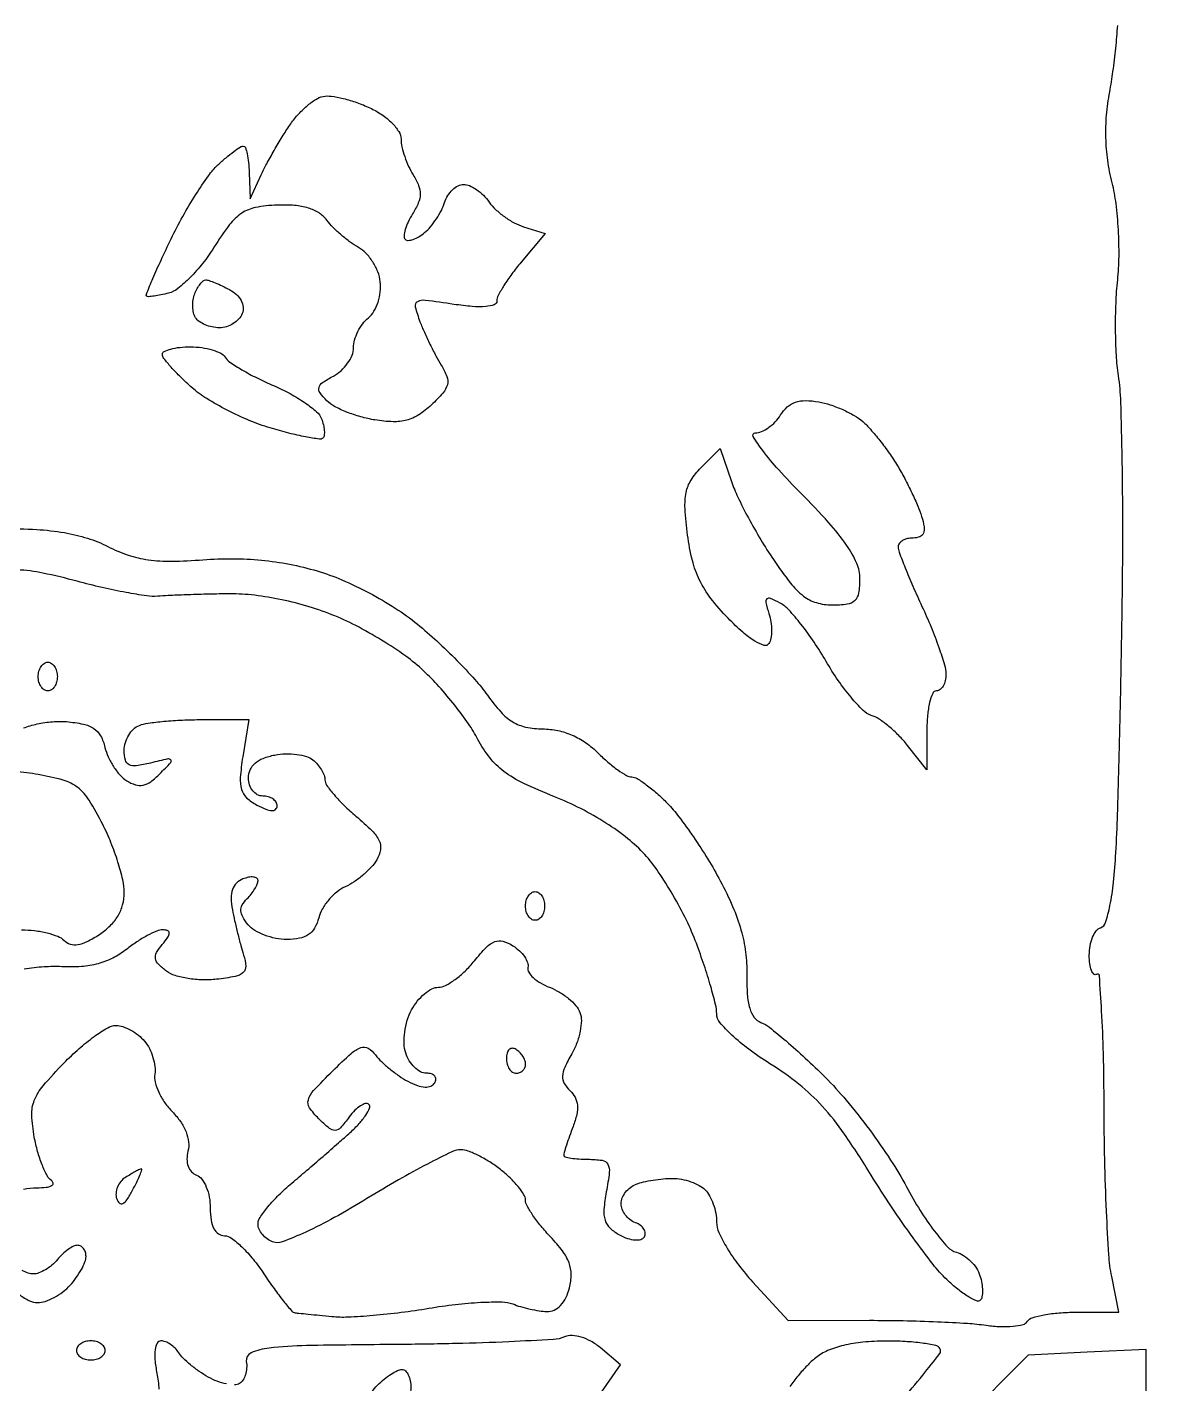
# Model space of a CAD drawing. Extents: x 0 to 102, y 0 to 135.
# Drawn here: x 10.05 to 20.01, y 37.44 to 49.44 of the extents above; entities that cross this region are included whole.
import ezdxf

# ---------------------------------------------------------------- set-up
doc = ezdxf.new("R2010")
doc.units = 0
doc.header["$MEASUREMENT"] = 0

msp = doc.modelspace()

# ---------------------------------------------------------------- linework, layer by layer
for points in [[(2.6649, 37.432419, 0.009606), (2.552746, 37.532389, 0.007175), (2.425466, 37.638397, 0.007258), (2.302619, 37.734846, 0.016374), (2.206205, 37.803435, 0.049203), (2.104909, 37.85711, 0.024388), (1.967656, 37.905688, 0.023939), (1.819167, 37.942583, 0.032213), (1.68185, 37.960712, 0.03246), (1.539352, 37.960992, 0.044084), (1.412248, 37.941647, 0.050766), (1.307182, 37.904411, 0.08605), (1.231095, 37.850809, 0.00284), (1.18027, 37.799404, 0.004186), (1.136282, 37.753644, 0.001989), (1.099388, 37.714305, 0.077629), (1.092698, 37.704407, 0.107126), (1.089696, 37.691352, 0.000005), (1.071462, 36.23994, 0.000218)], [(10.022171, 39.158218, -0.051362), (10.140452, 39.171095, 0.025397), (10.220995, 39.175658, 0.087272), (10.271113, 39.19015, 0.301579), (10.28338, 39.211115, 0.236239), (10.269953, 39.234545, -0.125435), (10.230016, 39.278744, -0.026847), (10.18641, 39.37344, -0.026469), (10.146561, 39.491734, -0.022525), (10.116916, 39.620098, -0.034824), (10.094976, 39.814644, -0.106365), (10.117231, 39.944872, -0.081962), (10.19483, 40.072946, -0.015478), (10.379663, 40.275673, -0.01965), (10.51313, 40.402855, -0.024103), (10.64769, 40.510295, -0.02363), (10.766944, 40.588146, -0.133421), (10.839591, 40.607925, -0.082148), (10.900758, 40.597841, -0.044089), (10.970941, 40.566883, -0.042365), (11.03879, 40.521628, -0.051336), (11.093386, 40.468103, -0.055661), (11.135927, 40.403387, -0.042428), (11.167837, 40.324753, -0.043464), (11.185193, 40.244827, -0.073827), (11.183798, 40.176551, 0.105674), (11.186839, 40.105448, 0.04609), (11.218988, 40.016108, 0.04285), (11.272109, 39.924013, 0.044169), (11.339674, 39.843326, -0.044888), (11.411682, 39.757082, -0.057192), (11.460569, 39.665804, -0.06473), (11.483248, 39.576301, -0.093941), (11.477689, 39.495203, 0.063977), (11.468646, 39.424945, 0.086865), (11.479638, 39.362073, 0.099888), (11.509372, 39.313081, 0.115455), (11.554467, 39.282474, -0.144374), (11.600606, 39.247167, -0.059736), (11.639452, 39.177967, -0.052325), (11.665891, 39.088601, -0.045804), (11.6748, 38.991549, 0.036053), (11.682471, 38.885302, 0.082765), (11.706812, 38.809131, 0.12348), (11.746799, 38.763556, 0.15239), (11.8005, 38.7468, -0.162388), (11.86302, 38.725945, -0.031293), (11.955058, 38.647395, -0.030363), (12.055187, 38.537961, -0.023934), (12.150142, 38.4084, 0.009319), (12.239737, 38.278346, 0.013707), (12.323637, 38.167819, 0.008953), (12.396832, 38.079962, 0.191076), (12.426292, 38.064599, 0.000924), (12.459691, 38.061207, 0.000083), (12.543258, 38.052888, 0.000108), (12.642927, 38.043006, 0.000085), (12.75116, 38.032316, 0.035482), (12.894532, 38.028395, 0.010219), (13.116022, 38.042596, 0.010225), (13.365801, 38.068898, 0.010722), (13.61036, 38.105062, -0.013327), (13.846361, 38.138705, -0.015878), (14.070429, 38.157389, -0.014737), (14.258714, 38.161526, -0.092125), (14.3529, 38.143292, 0.023463), (14.423295, 38.119333, 0.015508), (14.506091, 38.098182, 0.01562), (14.588032, 38.082604, 0.029019), (14.655338, 38.075946, 0.120713), (14.719053, 38.088841, 0.09279), (14.776813, 38.130513, 0.077004), (14.823906, 38.198319, 0.051905), (14.856241, 38.287006, 0.062925), (14.870367, 38.403937, 0.088211), (14.851428, 38.507177, 0.072191), (14.793982, 38.61195, 0.02959), (14.688653, 38.735785, -0.018826), (14.603638, 38.831486, -0.022955), (14.531828, 38.927375, -0.022326), (14.479728, 39.011926, -0.127585), (14.4666, 39.062539, 0.14304), (14.452655, 39.110285, 0.030325), (14.40112, 39.181125, 0.029427), (14.329025, 39.258763, 0.024264), (14.243691, 39.33286, 0.024772), (14.149086, 39.399969, 0.025501), (14.049196, 39.456694, 0.026295), (13.957964, 39.49666, 0.090322), (13.894601, 39.5082, 0.113288), (13.814864, 39.489899, 0.007125), (13.598091, 39.381016, 0.010206), (13.342035, 39.241085, 0.007388), (13.062396, 39.075233, -0.011418), (12.77336, 38.906941, -0.018545), (12.51972, 38.778946, -0.015843), (12.313016, 38.691899, -0.185408), (12.227086, 38.691878, -0.067969), (12.177658, 38.719018, -0.062699), (12.135778, 38.759071, -0.066677), (12.107417, 38.8054, -0.104414), (12.0978, 38.850952, -0.149647), (12.11536, 38.908309, -0.024396), (12.185926, 39.002503, -0.025022), (12.282934, 39.108367, -0.019724), (12.397802, 39.213157, 0.002114), (12.52849, 39.324206, 0.001527), (12.673297, 39.449078, 0.001542), (12.810197, 39.568606, 0.003354), (12.914375, 39.661377, 0.023856), (12.99361, 39.740069, 0.038765), (13.05201, 39.814751, 0.046367), (13.085152, 39.876368, 0.305565), (13.078799, 39.909001, 0.265489), (13.049904, 39.916886, 0.079502), (13.006469, 39.897942, 0.056466), (12.955888, 39.856807, 0.034335), (12.905796, 39.798124, -0.021843), (12.827953, 39.702179, -0.200894), (12.780673, 39.679398, -0.190545), (12.729841, 39.696474, -0.019393), (12.634045, 39.783847, -0.049638), (12.554102, 39.880045, -0.224755), (12.543347, 39.950243, -0.115917), (12.590097, 40.031714, -0.009744), (12.760339, 40.206847, -0.011102), (12.922807, 40.360607, -0.095598), (13.007823, 40.412153, -0.226651), (13.072518, 40.406227, -0.097242), (13.138715, 40.346869, 0.040188), (13.190693, 40.288349, 0.020379), (13.264584, 40.22309, 0.020104), (13.346796, 40.161561, 0.028231), (13.425116, 40.11399, 0.033142), (13.508721, 40.076339, 0.074836), (13.576514, 40.062069, 0.111719), (13.627767, 40.070573, 0.158886), (13.662759, 40.100171, 0.130443), (13.672523, 40.132403, 0.189853), (13.662716, 40.160082, 0.144857), (13.633424, 40.178747, 0.07002), (13.588994, 40.185, -0.124751), (13.536503, 40.198304, -0.069723), (13.483156, 40.237664, -0.062563), (13.437063, 40.295729, -0.059736), (13.4059, 40.364281, -0.070462), (13.391892, 40.447564, -0.039733), (13.397379, 40.550065, -0.038761), (13.419722, 40.654696, -0.050927), (13.456795, 40.744981, -0.046276), (13.507706, 40.822034, -0.048252), (13.571283, 40.887233, -0.05322), (13.637367, 40.931983, -0.122835), (13.695168, 40.9464, 0.121966), (13.758072, 40.961976, 0.0364), (13.842565, 41.014741, 0.034122), (13.932072, 41.090013, 0.031042), (14.013582, 41.17905, -0.02164), (14.120261, 41.300069, -0.107717), (14.195077, 41.350207, -0.165535), (14.266877, 41.353635, -0.071759), (14.35516, 41.313823, -0.046762), (14.412363, 41.269392, -0.053872), (14.457344, 41.216987, -0.061862), (14.484366, 41.164843, -0.146369), (14.487131, 41.121614, 0.199345), (14.494204, 41.079584, 0.067727), (14.534703, 41.031061, 0.054612), (14.599218, 40.983929, 0.039645), (14.679648, 40.945811, -0.043997), (14.765681, 40.904119, -0.038782), (14.847043, 40.846437, -0.040782), (14.912355, 40.782371, -0.086995), (14.948587, 40.721922, -0.099115), (14.960578, 40.651568, -0.042107), (14.949754, 40.556121, -0.039495), (14.920531, 40.452959, -0.041533), (14.875815, 40.357484, 0.022256), (14.813452, 40.23667, 0.095232), (14.794099, 40.158307, 0.143103), (14.808926, 40.095561, 0.075924), (14.858816, 40.032314, -0.082843), (14.905166, 39.971863, -0.100426), (14.925462, 39.903509, -0.079114), (14.919664, 39.820149, -0.034008), (14.887119, 39.713175, 0.005236), (14.855665, 39.627762, 0.007068), (14.829122, 39.549824, 0.004988), (14.808529, 39.484212, 0.073672), (14.805, 39.460393, 0.338125), (14.816008, 39.445976, 0.02434), (14.868254, 39.434408, 0.026248), (14.937786, 39.426253, 0.016067), (15.020333, 39.4236, -0.037155), (15.143823, 39.414411, -0.232378), (15.194425, 39.379404, -0.159029), (15.20836, 39.308298, -0.01589), (15.181485, 39.134784, 0.025299), (15.160512, 38.980214, 0.096423), (15.170952, 38.883909, 0.130808), (15.214409, 38.814651, 0.064813), (15.299417, 38.753855, 0.041068), (15.370358, 38.723081, 0.063493), (15.435744, 38.709799, 0.083963), (15.487506, 38.714676, 0.191216), (15.51848, 38.737706, 0.160202), (15.526349, 38.770449, 0.122191), (15.514503, 38.805606, 0.095126), (15.483866, 38.837978, 0.064298), (15.439014, 38.86218, -0.076025), (15.390688, 38.889732, -0.064761), (15.349734, 38.931838, -0.066819), (15.322036, 38.981501, -0.094104), (15.3126, 39.031194, -0.098964), (15.322575, 39.081098, -0.066857), (15.351909, 39.131384, -0.063846), (15.395261, 39.174414, -0.072062), (15.446419, 39.203049, -0.035107), (15.511031, 39.222768, -0.016912), (15.596054, 39.239316, -0.016678), (15.686262, 39.250655, -0.022927), (15.767899, 39.2544, -0.047035), (15.847199, 39.246924, -0.037422), (15.930256, 39.224578, -0.038648), (16.004663, 39.191807, -0.073447), (16.05708, 39.15288, -0.072307), (16.096002, 39.100717, -0.038751), (16.128779, 39.027164, -0.037603), (16.151126, 38.945327, -0.047888), (16.1586, 38.867472, 0.10829), (16.179019, 38.774301, 0.027547), (16.251792, 38.636727, 0.026772), (16.35442, 38.485151, 0.024288), (16.47585, 38.340182), (16.7931, 37.99678), (17.5122, 37.998065, -0.005618), (17.810602, 37.995245, -0.005415), (18.112549, 37.985726, -0.005364), (18.378337, 37.971606, -0.019618), (18.546141, 37.954255, 0.02543), (18.670337, 37.94287, 0.034305), (18.783097, 37.94603, 0.036607), (18.871822, 37.96124, 0.196019), (18.910683, 37.98958, -0.184315), (18.951656, 38.020902, -0.02574), (19.057276, 38.046377, -0.026603), (19.190943, 38.064126, -0.019707), (19.339926, 38.07), (19.719467, 38.07), (19.656343, 38.38725, -0.033108), (19.631483, 38.57709, -0.004908), (19.61054, 38.96306, -0.005511), (19.595279, 39.420233, -0.004718), (19.58906, 39.901956, 0.004984), (19.582923, 40.358458, 0.008724), (19.567484, 40.736144, 0.003568), (19.547105, 41.047103, 0.563177), (19.52145, 41.060213, -0.340188), (19.497399, 41.062685, -0.114449), (19.476638, 41.094053, -0.060359), (19.462492, 41.152831, -0.02891), (19.458, 41.230457, -0.044822), (19.46542, 41.313063, -0.053178), (19.487468, 41.388199, -0.061626), (19.519852, 41.445451, -0.153993), (19.558315, 41.473338, 0.242285), (19.602387, 41.51846, 0.024309), (19.640769, 41.669014, 0.024147), (19.672484, 41.875054, 0.012331), (19.69335, 42.136038, 0.005985), (19.708186, 42.479669, 0.001421), (19.724427, 43.052628, 0.001461), (19.739296, 43.711156, 0.001442), (19.75039, 44.3727, 0.003508), (19.75481, 45.016049, 0.004244), (19.749599, 45.619757, 0.003614), (19.737234, 46.127513, 0.028858), (19.716352, 46.3608, -0.023029), (19.698217, 46.539878, -0.011681), (19.691078, 46.766351, -0.011578), (19.694598, 47.000877, -0.016939), (19.709457, 47.2068, 0.024475), (19.721258, 47.413718, 0.016276), (19.71543, 47.651333, 0.016402), (19.694632, 47.882134, 0.030552), (19.66033, 48.066704, -0.026528), (19.621636, 48.265969, -0.027893), (19.605091, 48.464892, -0.027707), (19.610752, 48.665651, -0.025452), (19.638455, 48.870404, 0.01238), (19.667831, 49.051718, 0.008483), (19.69256, 49.258733, 0.008556), (19.709594, 49.459081, 0.017122)], [(9.8352, 45.0072, -0.014958), (10.137903, 44.998142, -0.027419), (10.383002, 44.969917, -0.033033), (10.588074, 44.920706, -0.042505), (10.767558, 44.847657, 0.037005), (10.948424, 44.77172, 0.04623), (11.125614, 44.73002, 0.038186), (11.332591, 44.717088, 0.016233), (11.610296, 44.729981, -0.021014), (11.873182, 44.73967, -0.023033), (12.127973, 44.726603, -0.023413), (12.376596, 44.690523, -0.02334), (12.621019, 44.631329, -0.030436), (12.84086, 44.552292, -0.020554), (13.081209, 44.437054, -0.020437), (13.313547, 44.301218, -0.028188), (13.509319, 44.159589, -0.015571), (13.680784, 44.011078, -0.011903), (13.85916, 43.838552, -0.01207), (14.018582, 43.668833, -0.027622), (14.1282, 43.531813, 0.028153), (14.247691, 43.382778, 0.07294), (14.353367, 43.295013, 0.085298), (14.469343, 43.249058, 0.049723), (14.618495, 43.232929, -0.050249), (14.752271, 43.218321, -0.050562), (14.880152, 43.177327, -0.049438), (14.999707, 43.110445, -0.044167), (15.108791, 43.0191, 0.018992), (15.196164, 42.938124, 0.023358), (15.283796, 42.869728, 0.022711), (15.361169, 42.820068, 0.132058), (15.407553, 42.8076, -0.139127), (15.454489, 42.794282, -0.021313), (15.535685, 42.739259, -0.022436), (15.628132, 42.664031, -0.017778), (15.721207, 42.57495, -0.030738), (15.82499, 42.454282, -0.012288), (15.952459, 42.277335, -0.012106), (16.080938, 42.079291, -0.014943), (16.190535, 41.888494, -0.021398), (16.300152, 41.660826, -0.032296), (16.373811, 41.453494, -0.035885), (16.414805, 41.256387, -0.038365), (16.425947, 41.059833, 0.020259), (16.429568, 40.882708, 0.056311), (16.451021, 40.760276, 0.087726), (16.490962, 40.679854, 0.143069), (16.551135, 40.634052, -0.075808), (16.625797, 40.591528, -0.009114), (16.77274, 40.470918, -0.010679), (16.942768, 40.319712, -0.008596), (17.119174, 40.150217, -0.02338), (17.306636, 39.9455, -0.014024), (17.510524, 39.68636, -0.01403), (17.699305, 39.416557, -0.023659), (17.84012, 39.179043, 0.017964), (17.960885, 38.969956, 0.022907), (18.087584, 38.786932, 0.021744), (18.204533, 38.646607, 0.145194), (18.281468, 38.600055, -0.079003), (18.344959, 38.572199, -0.052779), (18.406969, 38.522402, -0.051961), (18.458283, 38.459581, -0.068546), (18.490023, 38.39289, -0.033939), (18.506492, 38.325439, -0.040722), (18.512377, 38.260387, -0.045218), (18.507967, 38.206425, -0.154584), (18.491942, 38.175542, -0.31071), (18.458005, 38.169265, -0.034012), (18.384111, 38.208453, -0.032103), (18.293809, 38.272892, -0.020004), (18.196344, 38.359064, -0.035769), (18.074736, 38.493509, -0.009225), (17.898704, 38.727318, -0.009341), (17.707356, 39.00214, -0.009385), (17.526711, 39.283496, 0.013222), (17.289346, 39.64703, 0.033194), (17.092539, 39.894809, 0.039816), (16.887687, 40.08703, 0.028237), (16.630622, 40.2696, -0.018948), (16.443859, 40.397091, -0.028758), (16.292824, 40.522859, -0.030433), (16.186626, 40.635024, -0.175318), (16.159037, 40.710576, 0.059911), (16.148736, 40.794107, 0.009519), (16.106024, 40.953761, 0.010432), (16.047905, 41.140775, 0.008962), (15.97918, 41.334995, 0.02481), (15.89023, 41.540984, 0.017425), (15.770884, 41.763612, 0.017633), (15.641358, 41.969203, 0.034823), (15.522038, 42.120718, 0.040475), (15.372543, 42.260881, 0.025753), (15.178418, 42.399701, 0.024386), (14.956495, 42.526923, 0.024162), (14.722567, 42.632362, -0.017238), (14.449951, 42.750726, -0.049718), (14.27383, 42.857124, -0.064564), (14.148971, 42.978621, -0.04838), (14.044778, 43.139962, 0.032631), (13.962009, 43.277429, 0.015679), (13.839276, 43.442769, 0.015473), (13.699956, 43.607889, 0.021353), (13.564319, 43.746516, 0.033466), (13.405138, 43.877011, 0.017685), (13.192043, 44.017974, 0.017521), (12.962849, 44.147387, 0.025827), (12.752565, 44.24315, 0.022963), (12.519973, 44.322761, 0.021791), (12.276985, 44.382297, 0.022503), (12.039077, 44.41867, 0.030503), (11.821965, 44.428604, 0.002412), (11.639852, 44.424946, 0.002469), (11.459207, 44.419553, 0.002392), (11.302444, 44.413347, 0.010354), (11.2095, 44.407292, -0.057411), (11.112257, 44.410105, -0.009932), (10.930319, 44.440118, -0.010688), (10.717225, 44.484363, -0.009383), (10.496698, 44.539469, 0.014905), (10.192345, 44.611959, 0.037968), (9.967413, 44.640934, 0.041531)], [(10.02022, 43.241283, -0.033805), (10.142983, 43.276845, -0.032808), (10.27704, 43.296939, -0.041358), (10.402459, 43.297004, -0.031198), (10.551354, 43.275334, -0.095931), (10.644811, 43.236021, -0.121687), (10.704216, 43.170852, -0.066938), (10.742783, 43.069407, 0.049484), (10.771618, 42.98481, 0.037602), (10.818834, 42.898907, 0.038539), (10.876049, 42.824386, 0.069169), (10.934887, 42.774741, 0.063767), (11.013108, 42.738355, 0.128836), (11.0805, 42.734864, 0.109332), (11.148249, 42.765305, 0.038453), (11.229063, 42.835751, 0.006439), (11.324702, 42.935557, 0.384592), (11.325092, 42.958595, 0.275601), (11.299327, 42.967006, 0.004529), (11.14605, 42.930896, -0.023275), (11.01988, 42.906122, -0.150366), (10.956486, 42.915778, -0.225644), (10.923533, 42.956754, -0.058426), (10.9134, 43.043177, -0.072532), (10.923399, 43.111744, -0.063964), (10.952709, 43.177844, -0.066863), (10.996052, 43.23159, -0.098368), (11.047219, 43.263849, -0.056786), (11.124319, 43.283779, -0.011641), (11.264246, 43.300116, -0.012115), (11.428628, 43.311429, -0.011123), (11.598119, 43.3152), (12.0152, 43.3152), (11.962378, 42.984872, 0.020004), (11.940679, 42.802711, 0.09174), (11.951726, 42.697286, 0.134571), (11.997229, 42.623879, 0.064328), (12.088278, 42.558896, 0.024976), (12.16709, 42.521653, 0.086811), (12.221889, 42.509495, 0.19703), (12.253667, 42.520877, 0.212562), (12.267, 42.550823, 0.143424), (12.257219, 42.58422, 0.099557), (12.229723, 42.612674, 0.084069), (12.188607, 42.631847, 0.067246), (12.1401, 42.6384, -0.124759), (12.091703, 42.650667, -0.100781), (12.050477, 42.685205, -0.090401), (12.022771, 42.736869, -0.078141), (12.0132, 42.797738, -0.103686), (12.028362, 42.870065, -0.109851), (12.07116, 42.928506, -0.087798), (12.143537, 42.972358, -0.045011), (12.24585, 43.001737, -0.040199), (12.342683, 43.012364, -0.038707), (12.441223, 43.007589, -0.041294), (12.527284, 42.989395, -0.100366), (12.58425, 42.958941, -0.044719), (12.624712, 42.918882, -0.04045), (12.658936, 42.870962, -0.0428), (12.682464, 42.822722, -0.092318), (12.69, 42.782252, 0.156691), (12.705344, 42.734492, 0.021428), (12.770767, 42.650985, 0.02292), (12.85966, 42.556182, 0.017535), (12.96495, 42.460687, -0.017884), (13.107809, 42.330936, -0.088965), (13.170563, 42.243074, -0.154143), (13.181463, 42.163938, -0.091683), (13.14838, 42.073826, -0.052198), (13.099836, 42.008491, -0.029501), (13.028825, 41.939841, -0.029148), (12.948185, 41.878381, -0.04203), (12.8699, 41.8347, 0.064329), (12.794813, 41.78831, 0.045504), (12.723777, 41.719036, 0.045825), (12.66707, 41.638831, 0.069388), (12.634999, 41.55975, -0.067079), (12.599264, 41.470458, -0.116207), (12.545296, 41.412063, -0.10328), (12.466073, 41.379723, -0.045467), (12.352788, 41.3694, -0.049249), (12.255147, 41.379041, -0.0418), (12.155523, 41.40773, -0.043737), (12.068613, 41.449859, -0.085027), (12.010224, 41.499885, -0.042065), (11.962623, 41.56819, -0.120388), (11.946468, 41.623341, -0.141388), (11.958688, 41.674246, -0.067324), (11.999865, 41.728305, 0.03002), (12.037345, 41.770578, 0.031065), (12.069032, 41.816573, 0.03269), (12.091214, 41.859624, 0.102967), (12.0978, 41.891265, 0.250467), (12.086851, 41.91175, 0.123258), (12.058222, 41.922001, 0.075657), (12.014716, 41.919717, 0.040752), (11.963068, 41.904588, 0.104027), (11.905874, 41.867628, 0.116084), (11.87113, 41.812042, 0.08902), (11.859428, 41.734584, 0.040392), (11.870558, 41.632293, 0.008186), (11.8909, 41.5347, 0.005455), (11.91725, 41.423551, 0.005492), (11.945179, 41.316261, 0.010706), (11.970217, 41.231449, -0.059892), (11.989097, 41.132653, -0.231216), (11.966284, 41.076397, -0.136804), (11.896482, 41.041885, -0.01776), (11.730573, 41.016516, -0.03637), (11.60614, 41.011099, -0.032933), (11.477961, 41.023318, -0.034507), (11.36454, 41.049859, -0.083321), (11.287794, 41.088373, -0.037642), (11.216064, 41.149606, -0.158447), (11.190524, 41.199312, -0.170015), (11.199988, 41.252393, -0.044899), (11.249605, 41.324456, 0.019015), (11.299948, 41.390037, 0.146036), (11.312255, 41.426362, 0.333244), (11.297969, 41.446945, 0.080358), (11.254353, 41.454, 0.100062), (11.200812, 41.443177, 0.023168), (11.11743, 41.403386, 0.023015), (11.023942, 41.347651, 0.020727), (10.93254, 41.281697, -0.0488), (10.812105, 41.204672, -0.052218), (10.681676, 41.154514, -0.047663), (10.533619, 41.129474, -0.03101), (10.360045, 41.127689, 0.030727), (10.203788, 41.126171, 0.020594), (10.026161, 41.106133, 0.020772)], [(10.003979, 41.454, -0.029536), (10.119246, 41.447185, -0.030795), (10.231282, 41.426835, -0.032376), (10.325204, 41.397165, -0.104046), (10.379836, 41.361524, 0.121481), (10.435679, 41.327775, 0.117171), (10.501602, 41.323247, 0.077028), (10.584298, 41.350511, 0.026962), (10.692856, 41.413554, 0.048411), (10.789074, 41.490851, 0.065221), (10.858109, 41.578527, 0.069351), (10.89933, 41.676496, 0.065039), (10.9134, 41.784204, 0.056811), (10.900573, 41.896732, 0.019679), (10.857485, 42.054661, 0.019258), (10.795914, 42.226413, 0.021214), (10.72305, 42.387344, 0.022383), (10.602435, 42.601801, 0.089101), (10.501633, 42.713353, 0.095229), (10.371831, 42.77902, 0.027606), (10.152, 42.828935, 0.016959), (9.946628, 42.856654, 0.067431)], [(9.988153, 38.222941, 0.042061), (10.075338, 38.170747, 0.114334), (10.145028, 38.1546, 0.081605), (10.212577, 38.165699, 0.041132), (10.292057, 38.200046, 0.039423), (10.370344, 38.250109, 0.046906), (10.434988, 38.309311, 0.028703), (10.488573, 38.375823, 0.029174), (10.533871, 38.447684, 0.030498), (10.565605, 38.514544, 0.095833), (10.575, 38.563111, 0.073298), (10.569419, 38.600974, 0.087812), (10.553192, 38.633093, 0.100558), (10.52907, 38.654564, 0.132491), (10.500759, 38.6622, 0.117955), (10.465067, 38.653661, 0.036411), (10.417389, 38.624923, 0.034151), (10.366978, 38.583865, 0.031583), (10.3212, 38.5353, -0.044245), (10.273055, 38.486745, -0.040219), (10.215628, 38.445677, -0.042584), (10.157941, 38.417433, -0.092812), (10.1097, 38.4084, -0.081313), (10.062844, 38.416071, -0.04518), (10.009725, 38.439464, -0.043551)], [(15.065137, 37.255272), (15.307384, 37.6047), (15.126849, 37.756451, 0.047091), (15.045789, 37.81249, 0.054511), (14.95945, 37.849182, 0.061546), (14.878134, 37.86314, 0.112475), (14.812207, 37.851352, -0.086151), (14.713451, 37.828325, -0.003022), (14.319874, 37.808175, -0.005538), (13.852859, 37.792276, -0.003837), (13.3245, 37.784201, 0.002421), (12.528493, 37.774288, 0.024119), (12.195716, 37.752452, 0.073717), (12.036733, 37.710002, 0.344301), (11.994294, 37.632229, -0.058314), (11.997031, 37.574217, -0.058013), (11.986316, 37.517033, -0.063511), (11.964483, 37.469174, -0.116114), (11.934285, 37.439013, -0.144429), (11.888916, 37.426618, -0.045751)], [(11.818456, 37.434515, -0.041323), (11.737403, 37.458319, -0.035667), (11.657091, 37.496084, -0.023322), (11.577938, 37.545433, -0.020665), (11.500353, 37.603858, -0.021181), (11.434885, 37.662344, -0.057607), (11.395646, 37.71045, 0.05418), (11.363108, 37.750902, 0.048477), (11.321484, 37.785136, 0.05142), (11.277506, 37.808517, 0.096775), (11.238181, 37.8162, 0.274668), (11.20453, 37.796206, 0.093956), (11.186449, 37.739993, 0.054926), (11.185178, 37.649852, 0.022455), (11.202358, 37.528416, -0.030853), (11.21964, 37.389488, -0.060075)], [(17.792218, 37.288706, 0.012717), (17.982863, 37.512492, 0.006481), (18.13321, 37.703356, 0.311479), (18.135542, 37.749654, 0.20698), (18.098177, 37.775715, 0.01675), (17.977493, 37.7961, 0.020366), (17.82649, 37.8102, 0.014168), (17.655257, 37.814319, 0.022646), (17.453824, 37.804326, 0.034937), (17.281883, 37.775749, 0.041242), (17.141359, 37.729651, 0.070468), (17.035652, 37.666269, 0.030742), (16.959323, 37.596253, 0.019567), (16.879099, 37.50623, 0.01965), (16.807061, 37.411368, 0.034169)], [(19.963359, 36.615385), (19.961034, 37.741069), (19.43824, 37.715185), (18.915445, 37.6893), (18.335729, 37.104391, 0.009131)]]:
    msp.add_lwpolyline(points, format="xyb")
for points in [[(13.08747, 48.730446, -0.03978), (13.194056, 48.669979, -0.047664), (13.282939, 48.596499, -0.054442), (13.34382, 48.520587, -0.138046), (13.364045, 48.453502, 0.051882), (13.372536, 48.384327, 0.025376), (13.39682, 48.298766, 0.024859), (13.431362, 48.211522, 0.032898), (13.47175, 48.136252, -0.043179), (13.51936, 48.042976, -0.100992), (13.533651, 47.966327, -0.097372), (13.516963, 47.888452, -0.038273), (13.465889, 47.790762, 0.028557), (13.426818, 47.719439, 0.040611), (13.401174, 47.651899, 0.046642), (13.390627, 47.596603, 0.223793), (13.401194, 47.567206, 0.213338), (13.427895, 47.557002, 0.067902), (13.470679, 47.565273, 0.053881), (13.521485, 47.588832, 0.037734), (13.572979, 47.625384, 0.045316), (13.624852, 47.677039, 0.027429), (13.676795, 47.746501, 0.027342), (13.721155, 47.821766, 0.042668), (13.749925, 47.89124, -0.061117), (13.778211, 47.953013, -0.063205), (13.820332, 48.005342, -0.070073), (13.869274, 48.040794, -0.12235), (13.917604, 48.0528, -0.105231), (13.970139, 48.041619, -0.046533), (14.032286, 48.006663, -0.043275), (14.093645, 47.955827, -0.044811), (14.144553, 47.895737, 0.051905), (14.200867, 47.831142, 0.031689), (14.279173, 47.766945, 0.031533), (14.365809, 47.712592, 0.047845), (14.447599, 47.677853), (14.640099, 47.617034), (14.426449, 47.363126, 0.015666), (14.344644, 47.259482, 0.019493), (14.275559, 47.158037, 0.018103), (14.224831, 47.069987, 0.122223), (14.2128, 47.021503, -0.317072), (14.188952, 46.987678, -0.06566), (14.113647, 46.97151, -0.041255), (13.995116, 46.971761, -0.01607), (13.832231, 46.990858, 0.005922), (13.578146, 47.025889, 0.150842), (13.510124, 47.013914, 0.350374), (13.489957, 46.969126, 0.028106), (13.531894, 46.8369, 0.014078), (13.570419, 46.743569, 0.008995), (13.620156, 46.637265, 0.009038), (13.672705, 46.534754, 0.016623), (13.719696, 46.453627, -0.048199), (13.769546, 46.353495, -0.153148), (13.774101, 46.279718, -0.120448), (13.735472, 46.205881, -0.024761), (13.632226, 46.099674, -0.043625), (13.52042, 46.012392, -0.079309), (13.414707, 45.96552, -0.073011), (13.293706, 45.951753, -0.032113), (13.132903, 45.967346, -0.028806), (13.007498, 45.995188, -0.026395), (12.882317, 46.037905, -0.027352), (12.77472, 46.088075, -0.073732), (12.707139, 46.138204, -0.038483), (12.646758, 46.208671, -0.226404), (12.637987, 46.255218, -0.182732), (12.668391, 46.297757, -0.024352), (12.76473, 46.355518, 0.061198), (12.833216, 46.403756, 0.05419), (12.891198, 46.468987, 0.057266), (12.93064, 46.540511, 0.097696), (12.9438, 46.607218, -0.070559), (12.953394, 46.674866, -0.044599), (12.982333, 46.749277, -0.043998), (13.024771, 46.818807, -0.06061), (13.074977, 46.87195, 0.087777), (13.123343, 46.929027, 0.052004), (13.160152, 47.010586, 0.049977), (13.180731, 47.102544, 0.06024), (13.180727, 47.191026, 0.06401), (13.158598, 47.278339, 0.04788), (13.113445, 47.366843, 0.048687), (13.053536, 47.443285, 0.075733), (12.987387, 47.494367, -0.031484), (12.914985, 47.540709, -0.019645), (12.836107, 47.603404, -0.019694), (12.762934, 47.671607, -0.033521), (12.708183, 47.734774, 0.088957), (12.638201, 47.799478, 0.068522), (12.543585, 47.843095, 0.054597), (12.420962, 47.866174, 0.029037), (12.266337, 47.869096, 0.03666), (12.0769, 47.847704, 0.101261), (11.953204, 47.797209, 0.084243), (11.846494, 47.696295, 0.020385), (11.707951, 47.495708, -0.026112), (11.607948, 47.354407, -0.028039), (11.495959, 47.22779, -0.029115), (11.388263, 47.130954, -0.104972), (11.306205, 47.089791, -0.01248), (11.238139, 47.073795, -0.018364), (11.177592, 47.063456, -0.013918), (11.128116, 47.058263, -0.218937), (11.112596, 47.064004, -0.303493), (11.109152, 47.08134, -0.002302), (11.167842, 47.220994, -0.00739), (11.239485, 47.382625, -0.004552), (11.328321, 47.570784, -0.014533), (11.431584, 47.769485, -0.014132), (11.547135, 47.963747, -0.01418), (11.658261, 48.128567, -0.04984), (11.742632, 48.224536, -0.011853), (11.814494, 48.288372, -0.016126), (11.88244, 48.342242, -0.012991), (11.940718, 48.38316, -0.147597), (11.967363, 48.3912, -0.316941), (11.985626, 48.378331, -0.030083), (12.001754, 48.322859, -0.029805), (12.014126, 48.247724, -0.018524), (12.020071, 48.15855), (12.026942, 47.9259), (12.125821, 48.1374, -0.014174), (12.174728, 48.234721, -0.007329), (12.241049, 48.353657, -0.00728), (12.312851, 48.474017, -0.010958), (12.379233, 48.576595, -0.032886), (12.448692, 48.665719, -0.03252), (12.529481, 48.745322, -0.034312), (12.609275, 48.805279, -0.096686), (12.673709, 48.831241, -0.082103), (12.745867, 48.833148, -0.025388), (12.852977, 48.812749, -0.024632), (12.972366, 48.777355, -0.024769)], [(11.635407, 47.2068, -0.083769), (11.664155, 47.20195, -0.013071), (11.718227, 47.18157, -0.014234), (11.781263, 47.153794, -0.011974), (11.846411, 47.120909, -0.064811), (11.906681, 47.077806, -0.083305), (11.948085, 47.023825, -0.095423), (11.965996, 46.965469, -0.119041), (11.958698, 46.909409, -0.096303), (11.928694, 46.861384, -0.06686), (11.879079, 46.820698, -0.064361), (11.818258, 46.793188, -0.074193), (11.755342, 46.7838, -0.051689), (11.691928, 46.790373, -0.048281), (11.629668, 46.809841, -0.051763), (11.577622, 46.838476, -0.103065), (11.545396, 46.872451, -0.082695), (11.527835, 46.915348, -0.046885), (11.520549, 46.971148, -0.045189), (11.523762, 47.030394, -0.055537), (11.537748, 47.083951, -0.033486), (11.559506, 47.130976, -0.042864), (11.585881, 47.170713, -0.048781), (11.612759, 47.198479, -0.177885)], [(11.500607, 46.6146, -0.033928), (11.599999, 46.607848, -0.03895), (11.692957, 46.587692, -0.042614), (11.767355, 46.558273, -0.139771), (11.806027, 46.522999, 0.106572), (11.848986, 46.478332, 0.015747), (11.955631, 46.411316, 0.017154), (12.088786, 46.339392, 0.013998), (12.235817, 46.271435, -0.023013), (12.382412, 46.200445, -0.026793), (12.514341, 46.119456, -0.027298), (12.616832, 46.040123, -0.123393), (12.659948, 45.978688, -0.032459), (12.676633, 45.92504, -0.040819), (12.684665, 45.873639, -0.045707), (12.683905, 45.831231, -0.170661), (12.672539, 45.807539, -0.238127), (12.640971, 45.797153, -0.009687), (12.519166, 45.817945, -0.015118), (12.371811, 45.850692, -0.009941), (12.204291, 45.896836, -0.02722), (12.020576, 45.962465, -0.019797), (11.823928, 46.054352, -0.0201), (11.643823, 46.156733, -0.040808), (11.513104, 46.253788, -0.013211), (11.413014, 46.346408, -0.018229), (11.328558, 46.435042, -0.015), (11.26459, 46.511791, -0.167752), (11.2518, 46.548839, -0.288483), (11.267796, 46.574256, -0.047278), (11.324887, 46.595283, -0.039656), (11.405261, 46.609836, -0.024969)], [(17.062145, 46.127651, -0.035569), (17.164516, 46.101685, -0.025296), (17.274917, 46.058854, -0.025671), (17.376599, 46.006946, -0.048445), (17.451481, 45.95347, -0.032962), (17.520308, 45.884992, -0.013802), (17.604037, 45.784453, -0.013585), (17.688002, 45.6716, -0.017169), (17.759085, 45.562666, -0.013809), (17.823354, 45.449424, -0.010898), (17.886775, 45.323573, -0.011052), (17.940565, 45.204053, -0.026687), (17.973555, 45.11295, -0.032839), (17.9949, 45.021131, -0.135287), (17.988908, 44.964916, -0.20945), (17.957429, 44.933603, -0.092718), (17.898601, 44.9226, 0.055519), (17.847877, 44.91695, 0.075072), (17.804952, 44.900216, 0.094468), (17.776161, 44.875472, 0.169719), (17.766, 44.8464, 0.089378), (17.77486, 44.797231, 0.005649), (17.827885, 44.659648, 0.008164), (17.895976, 44.496551, 0.005969), (17.976674, 44.31765, -0.011264), (18.05739, 44.133533, -0.013013), (18.125705, 43.954547, -0.012117), (18.175706, 43.800762, -0.071255), (18.188174, 43.71705, -0.05522), (18.182219, 43.660415, -0.075104), (18.163906, 43.61249, -0.094851), (18.136612, 43.580351, -0.171039), (18.1044, 43.569, 0.300131), (18.071617, 43.547373, 0.041824), (18.044651, 43.466244, 0.036524), (18.025921, 43.353255, 0.022818), (18.0198, 43.219191), (18.0198, 42.869382), (17.848393, 43.08729, 0.027984), (17.771803, 43.174182, 0.02531), (17.683491, 43.255104, 0.026163), (17.596901, 43.319418, 0.069911), (17.527723, 43.352573, -0.119664), (17.45471, 43.39689, -0.022687), (17.348756, 43.512531, -0.023057), (17.234887, 43.662246, -0.019374), (17.12808, 43.830585, 0.016855), (17.020769, 44.001615, 0.018567), (16.905408, 44.159442, 0.018291), (16.797559, 44.28622, 0.083893), (16.721644, 44.345373, 0.018926), (16.634538, 44.388171, 0.29807), (16.603406, 44.38313, 0.27432), (16.59386, 44.351761, 0.016825), (16.621355, 44.253818, -0.039183), (16.638579, 44.179928, -0.037638), (16.644374, 44.103247, -0.040059), (16.638904, 44.034911, -0.098725), (16.621408, 43.987968, -0.341376), (16.578554, 43.971873, -0.064302), (16.497184, 44.008905, -0.042182), (16.38895, 44.089461, -0.01897), (16.260692, 44.211873, -0.027624), (16.107372, 44.38826, -0.051765), (16.007584, 44.548535, -0.052426), (15.943615, 44.724497, -0.029092), (15.901387, 44.949205, -0.016243), (15.879148, 45.182329, -0.064084), (15.888546, 45.325897, -0.091659), (15.931611, 45.434932, -0.056667), (16.017669, 45.543069), (16.188252, 45.713652), (16.288723, 45.423876, 0.028499), (16.34601, 45.284798, 0.011405), (16.439403, 45.101178, 0.011243), (16.549316, 44.907334, 0.013927), (16.66059, 44.73225, 0.017163), (16.811817, 44.524107, 0.062451), (16.927372, 44.409011, 0.092772), (17.041538, 44.350493, 0.072286), (17.179794, 44.3304, 0.031987), (17.315141, 44.339068, 0.156524), (17.3837, 44.371212, 0.168518), (17.417951, 44.435747, 0.038529), (17.4276, 44.560774, 0.103576), (17.398778, 44.698416, 0.048033), (17.309379, 44.858681, 0.032596), (17.151855, 45.057516, 0.011445), (16.901294, 45.322174, -0.011194), (16.708082, 45.52605, -0.022333), (16.566384, 45.697211, -0.027465), (16.482496, 45.821979, -0.58183), (16.500244, 45.8532, 0.102847), (16.555413, 45.864669, 0.051423), (16.6178, 45.899788, 0.047975), (16.677371, 45.951129, 0.05138), (16.724545, 46.011797, -0.070773), (16.784313, 46.08282, -0.100171), (16.855396, 46.124493, -0.086246), (16.945186, 46.138846, -0.040958)], [(10.2366, 43.8228, -0.148195), (10.268863, 43.813023, -0.098894), (10.296349, 43.785523, -0.082425), (10.314881, 43.744414, -0.064853), (10.3212, 43.6959, -0.064853), (10.314881, 43.647386, -0.082425), (10.296349, 43.606277, -0.098894), (10.268863, 43.578777, -0.148195), (10.2366, 43.569, -0.148195), (10.204337, 43.578777, -0.098894), (10.176851, 43.606277, -0.082425), (10.158319, 43.647386, -0.064853), (10.152, 43.6959, -0.064853), (10.158319, 43.744414, -0.082425), (10.176851, 43.785523, -0.098894), (10.204337, 43.813023, -0.148195)], [(14.5512, 41.7924, -0.148195), (14.583463, 41.782623, -0.098894), (14.610949, 41.755123, -0.082425), (14.629481, 41.714014, -0.064853), (14.6358, 41.6655, -0.064853), (14.629481, 41.616986, -0.082425), (14.610949, 41.575877, -0.098894), (14.583463, 41.548377, -0.148195), (14.5512, 41.5386, -0.148195), (14.518937, 41.548377, -0.098894), (14.491451, 41.575877, -0.082425), (14.472919, 41.616986, -0.064853), (14.4666, 41.6655, -0.064853), (14.472919, 41.714014, -0.082425), (14.491451, 41.755123, -0.098894), (14.518937, 41.782623, -0.148195)], [(14.382, 40.3965, 0.139169), (14.349882, 40.405632, 0.191142), (14.322251, 40.394683, 0.138808), (14.303598, 40.363561, 0.066118), (14.2974, 40.316893, 0.062283), (14.303706, 40.266462, 0.080552), (14.322251, 40.223744, 0.097988), (14.349735, 40.195154, 0.153634), (14.382, 40.185, 0.092995), (14.414295, 40.191059, 0.096318), (14.441749, 40.208385, 0.099231), (14.460123, 40.234233, 0.105429), (14.4666, 40.264607, 0.089642), (14.460399, 40.298919, 0.053229), (14.441749, 40.336189, 0.051032), (14.414361, 40.370595, 0.06081)], [(11.064427, 39.337705, 0.101446), (11.049607, 39.333828, 0.008047), (11.013294, 39.315193, 0.010651), (10.970451, 39.291142, 0.007957), (10.924239, 39.262889, 0.080535), (10.882779, 39.226129, 0.0738), (10.853561, 39.177093, 0.076837), (10.840672, 39.123652, 0.101605), (10.846613, 39.07406, 0.119377), (10.870484, 39.035933, 0.32696), (10.900171, 39.031695, 0.125969), (10.937605, 39.065934, 0.021988), (10.986801, 39.148875, 0.009006), (11.024117, 39.221725, 0.016338), (11.051576, 39.28277, 0.012231), (11.069834, 39.330468, 0.53517)], [(10.6173, 37.8162, 0.064853), (10.568786, 37.809881, 0.082425), (10.527677, 37.791349, 0.098894), (10.500177, 37.763863, 0.148195), (10.4904, 37.7316, 0.148195), (10.500177, 37.699337, 0.098894), (10.527677, 37.671851, 0.082425), (10.568786, 37.653319, 0.064853), (10.6173, 37.647, 0.064853), (10.665814, 37.653319, 0.082425), (10.706923, 37.671851, 0.098894), (10.734423, 37.699337, 0.148195), (10.7442, 37.7316, 0.148195), (10.734423, 37.763863, 0.098894), (10.706923, 37.791349, 0.082425), (10.665814, 37.809881, 0.064853)], [(13.372843, 37.5624, -0.194088), (13.402848, 37.550297, -0.087204), (13.428324, 37.515356, -0.067061), (13.445615, 37.463545, -0.047084), (13.4514, 37.402251, -0.080263), (13.440855, 37.336984, -0.065542), (13.409968, 37.273247, -0.066582), (13.364275, 37.220635, -0.08931), (13.310353, 37.187978, -0.059584), (13.250767, 37.172929, -0.057152), (13.188446, 37.172046, -0.061822), (13.132845, 37.184683, -0.110046), (13.093415, 37.209745, -0.16388), (13.07332, 37.25025, -0.10524), (13.077238, 37.303052, -0.078427), (13.105552, 37.363149, -0.047176), (13.155904, 37.424019, -0.025859), (13.214651, 37.476984, -0.028551), (13.276712, 37.52175, -0.029646), (13.333514, 37.553414, -0.11279)]]:
    msp.add_lwpolyline(points, format="xyb", close=True)

doc.saveas('drawing.dxf')
